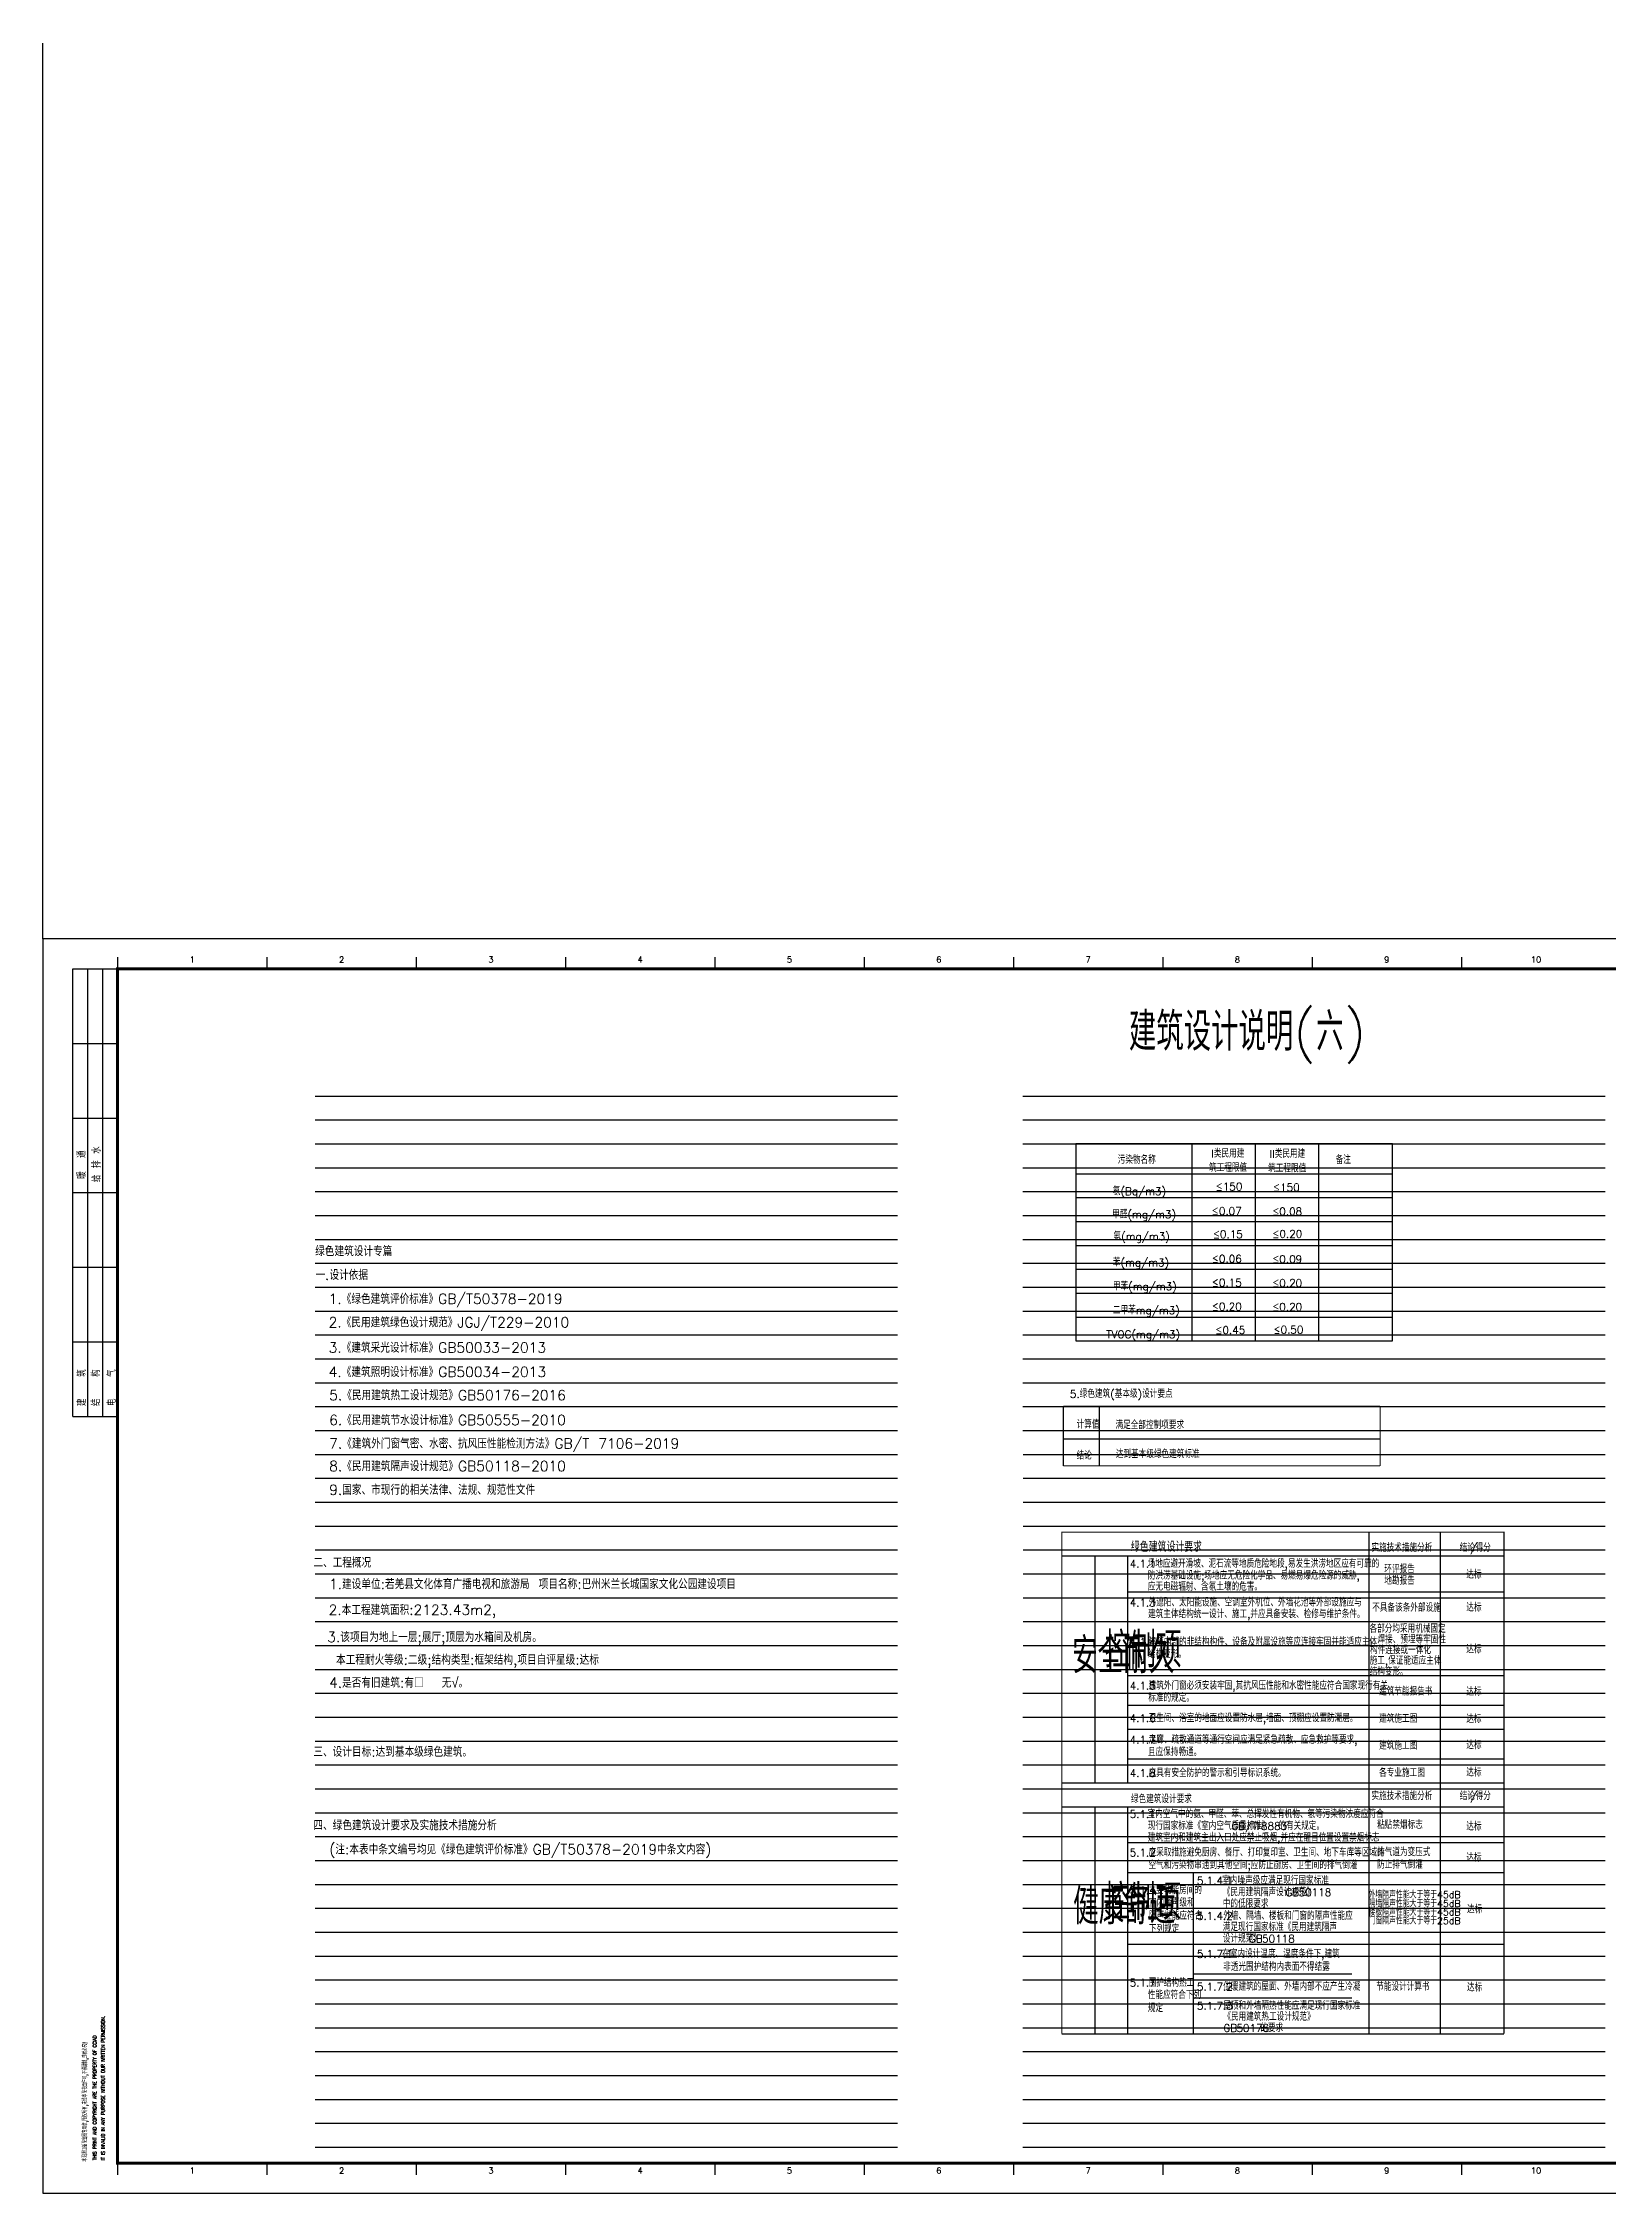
# Model space of a CAD drawing. Header units: inches. Extents: x 0 to 508000, y 0 to 738838.
# Drawn here: x 0 to 52409, y 78738 to 150738 of the extents above; entities that cross this region are included whole.
import ezdxf
from ezdxf.enums import TextEntityAlignment as Align
from ezdxf.lldxf.tags import DXFTag

# ---------------------------------------------------------------- set-up
doc = ezdxf.new("R2010")
doc.units = ezdxf.units.IN
doc.header["$LTSCALE"] = 1000
doc.header["$MEASUREMENT"] = 0
doc.layers.get('0').update_dxf_attribs({"true_color": 0xffffff})
for name, color, linetype, true_color in [('PUB_TAB', 7, 'Continuous', 0xffffff), ('PUB_TEXT', 7, 'Continuous', 0xffffff), ('TK', 7, 'Continuous', 0xffffff), ('ZG-图框层', 4, 'Continuous', 0x00ffff), ('打底线', 7, 'Continuous', 0xffffff)]:
    doc.layers.add(name, color=color, linetype=linetype, true_color=true_color)
doc.styles.add('CCIAD-图框(会签栏)', font='txt.shx', dxfattribs={"height": 0.2, "bigfont": 'gbcbig.shx'})
doc.styles.add('CCIAD-图框(版权说明)', font='SIMPLEX.shx', dxfattribs={"height": 0.2, "bigfont": 'gbcbig.shx'})
doc.styles.add('ISOCP', font='txt.shx', dxfattribs={"height": 0.2, "bigfont": 'gbcbig.shx'})
doc.styles.add('TXTSTY_ANONYMOUS', font='txt.shx', dxfattribs={"height": 0.2, "bigfont": 'gbcbig.shx'})
tags = doc.linetypes.add('DOT2', pattern=[0.125, 0, -0.125]).pattern_tags.tags
tags[6:7] = [DXFTag(74, 4), DXFTag(75, 0), DXFTag(340, '0'), DXFTag(46, 0.0), DXFTag(50, 0.0), DXFTag(44, 0.0), DXFTag(45, 0.0)]
tags[4:5] = [DXFTag(74, 4), DXFTag(75, 0), DXFTag(340, '0'), DXFTag(46, 0.0), DXFTag(50, 0.0), DXFTag(44, 0.0), DXFTag(45, 0.0)]

msp = doc.modelspace()

# ---------------------------------------------------------------- linework, layer by layer
at = {"lineweight": -3}
for p, q in [((0, 120738), (0, 150738)), ((34120, 84073), (48926, 84073))]:
    msp.add_line(p, q, dxfattribs=at)
at = {"layer": 'PUB_TAB', "lineweight": -3}
msp.add_lwpolyline([(34589, 107273), (45195, 107273), (45195, 113873), (34589, 113873)], close=True, dxfattribs=at)
for points in [[(38478, 113873), (38478, 107273)], [(40599, 113873), (40599, 107273)], [(42720, 113873), (42720, 107273)], [(34589, 112873), (45195, 112873)], [(34589, 112073), (45195, 112073)], [(34589, 111273), (45195, 111273)], [(34589, 110473), (45195, 110473)], [(34589, 109673), (45195, 109673)], [(34589, 108873), (45195, 108873)], [(34589, 108073), (45195, 108073)], [(35370, 105090), (35370, 103090)], [(34170, 103990), (44776, 103990)], [(44395, 100873), (44395, 92473)], [(46794, 100873), (46794, 92473)], [(34120, 100073), (48926, 100073)], [(35221, 100073), (35221, 92473)], [(36322, 100073), (36322, 92473)], [(36320, 98873), (48926, 98873)], [(36320, 97873), (48926, 97873)], [(36320, 96073), (48926, 96073)], [(36320, 95073), (48926, 95073)], [(36320, 94273), (48926, 94273)], [(36320, 93273), (48926, 93273)], [(34120, 92473), (48926, 92473)], [(44395, 92473), (44395, 84073)], [(46794, 92473), (46794, 84073)], [(34120, 91673), (48926, 91673)], [(35221, 91673), (35221, 84073)], [(36322, 91673), (36322, 84073)], [(36320, 90473), (48926, 90473)], [(36320, 89473), (48926, 89473)], [(38513, 89473), (38513, 84073)], [(38513, 88273), (43827, 88273)], [(36320, 87073), (48926, 87073)], [(38513, 86073), (43827, 86073)], [(38513, 85273), (43827, 85273)]]:
    msp.add_lwpolyline(points, dxfattribs=at)
at = {"layer": 'PUB_TAB', "lineweight": -3, "const_width": 35.9}
for points in [[(34170, 103090), (34170, 105090)], [(34170, 105090), (44776, 105090)], [(44776, 105090), (44776, 103090)], [(34170, 103090), (44776, 103090)], [(34120, 84073), (34120, 100873), (48926, 100873), (48926, 84073)]]:
    msp.add_lwpolyline(points, dxfattribs=at)
at = {"layer": 'TK', "lineweight": -3}
for p, q in [((1000, 119738), (2500, 119738)), ((1000, 112238), (1000, 119738)), ((1500, 112238), (1500, 119738)), ((2000, 112238), (2000, 119738)), ((2500, 120130), (2500, 119738)), ((2500, 112238), (2500, 119738)), ((7500, 120130), (7500, 119738)), ((12500, 120130), (12500, 119738)), ((17500, 120130), (17500, 119738)), ((22500, 120130), (22500, 119738)), ((27500, 120130), (27500, 119738)), ((32500, 120130), (32500, 119738)), ((37500, 120130), (37500, 119738)), ((42500, 120130), (42500, 119738)), ((47500, 120130), (47500, 119738)), ((1000, 117238), (2500, 117238)), ((1000, 114738), (2500, 114738)), ((1000, 104738), (1000, 112238)), ((1000, 112238), (2500, 112238)), ((1000, 112238), (2500, 112238)), ((1500, 104738), (1500, 112238)), ((2000, 104738), (2000, 112238)), ((2500, 104738), (2500, 112238)), ((1000, 109738), (2500, 109738)), ((1000, 107238), (2500, 107238)), ((1000, 104738), (2500, 104738)), ((2500, 79738), (2500, 79347)), ((7500, 79738), (7500, 79347)), ((12500, 79738), (12500, 79347)), ((17500, 79738), (17500, 79347)), ((22500, 79738), (22500, 79347)), ((27500, 79738), (27500, 79347)), ((32500, 79738), (32500, 79347)), ((37500, 79738), (37500, 79347)), ((42500, 79738), (42500, 79347)), ((47500, 79738), (47500, 79347))]:
    msp.add_line(p, q, dxfattribs=at)
at = {"layer": 'ZG-图框层', "lineweight": -3}
msp.add_lwpolyline([(0, 78738), (89100, 78738), (89100, 120738), (0, 120738)], close=True, dxfattribs=at)
at = {"layer": 'ZG-图框层', "lineweight": -3, "const_width": 100}
msp.add_lwpolyline([(2500, 79738), (88100, 79738), (88100, 119738), (2500, 119738)], close=True, dxfattribs=at)
at = {"layer": '打底线', "color": 252, "linetype": 'DOT2', "lineweight": -3, "ltscale": 2, "true_color": 0x848484}
for p, q in [((9116, 115473), (28615, 115473)), ((32815, 115473), (52314, 115473)), ((9116, 114673), (28615, 114673)), ((32815, 114673), (52314, 114673)), ((9116, 113873), (28615, 113873)), ((32815, 113873), (52314, 113873)), ((9116, 113073), (28615, 113073)), ((32815, 113073), (52314, 113073)), ((9116, 112273), (28615, 112273)), ((32815, 112273), (52314, 112273)), ((9116, 111473), (28615, 111473)), ((32815, 111473), (52314, 111473)), ((9116, 110673), (28615, 110673)), ((32815, 110673), (52314, 110673)), ((9116, 109873), (28615, 109873)), ((32815, 109873), (52314, 109873)), ((9116, 109073), (28615, 109073)), ((32815, 109073), (52314, 109073)), ((9116, 108273), (28615, 108273)), ((32815, 108273), (52314, 108273)), ((9116, 107473), (28615, 107473)), ((32815, 107473), (52314, 107473)), ((9116, 106673), (28615, 106673)), ((32815, 106673), (52314, 106673)), ((9116, 105873), (28615, 105873)), ((32815, 105873), (52314, 105873)), ((9116, 105073), (28615, 105073)), ((32815, 105073), (52314, 105073)), ((9116, 104273), (28615, 104273)), ((32815, 104273), (52314, 104273)), ((9116, 103473), (28615, 103473)), ((32820, 103473), (52319, 103473)), ((9116, 102673), (28615, 102673)), ((32820, 102673), (52319, 102673)), ((9116, 101873), (28615, 101873)), ((32820, 101873), (52319, 101873)), ((9116, 101073), (28615, 101073)), ((32820, 101073), (52319, 101073)), ((9116, 100273), (28615, 100273)), ((32820, 100273), (52319, 100273)), ((9116, 99473), (28615, 99473)), ((32820, 99473), (52319, 99473)), ((9116, 98673), (28615, 98673)), ((32820, 98673), (52319, 98673)), ((9116, 97873), (28615, 97873)), ((32820, 97873), (52319, 97873)), ((9116, 97073), (28615, 97073)), ((32820, 97073), (52319, 97073)), ((9116, 96273), (28615, 96273)), ((32815, 96273), (52314, 96273)), ((9116, 95473), (28615, 95473)), ((32815, 95473), (52314, 95473)), ((9116, 94673), (28615, 94673)), ((32815, 94673), (52314, 94673)), ((9116, 93873), (28615, 93873)), ((32815, 93873), (52314, 93873)), ((9116, 93073), (28615, 93073)), ((32815, 93073), (52314, 93073)), ((9116, 92273), (28615, 92273)), ((32815, 92273), (52314, 92273)), ((9116, 91473), (28615, 91473)), ((32815, 91473), (52314, 91473)), ((9116, 90673), (28615, 90673)), ((32815, 90673), (52314, 90673)), ((9116, 89873), (28615, 89873)), ((32815, 89873), (52314, 89873)), ((9116, 89073), (28615, 89073)), ((32815, 89073), (52314, 89073)), ((9116, 88273), (28615, 88273)), ((32815, 88273), (52314, 88273)), ((9116, 87473), (28615, 87473)), ((32815, 87473), (52314, 87473)), ((9116, 86673), (28615, 86673)), ((32815, 86673), (52314, 86673)), ((9116, 85873), (28615, 85873)), ((32815, 85873), (52314, 85873)), ((9116, 85073), (28615, 85073)), ((32815, 85073), (52314, 85073)), ((9116, 84273), (28615, 84273)), ((32815, 84273), (52314, 84273)), ((9116, 83473), (28615, 83473)), ((32815, 83473), (52314, 83473)), ((9116, 82673), (28615, 82673)), ((32815, 82673), (52314, 82673)), ((9116, 81873), (28615, 81873)), ((32815, 81873), (52314, 81873)), ((9116, 81073), (28615, 81073)), ((32815, 81073), (52314, 81073)), ((9116, 80273), (28615, 80273)), ((32815, 80273), (52314, 80273))]:
    msp.add_line(p, q, dxfattribs=at)

# ---------------------------------------------------------------- texts
at = {"color": 7, "true_color": 0xffffff, "style": 'TXTSTY_ANONYMOUS'}
msp.add_text('建筑设计说明(六)', height=1275, dxfattribs=at).set_placement((36364, 116991))
at = {"style": 'TXTSTY_ANONYMOUS'}
for s, p in [('绿色建筑设计专篇', (9116, 110111)), ('一', (9131, 109316)), ('设计依据', (9592, 109316)), ('.', (9438, 109316)), ('1.《绿色建筑评价标准》GB/T50378-2019', (9566, 108512)), ('2.《民用建筑绿色设计规范》JGJ/T229-2010', (9566, 107727)), ('3.《建筑采光设计标准》GB50033-2013', (9566, 106880)), ('4.《建筑照明设计标准》GB50034-2013', (9567, 106065)), ('5.《民用建筑热工设计规范》GB50176-2016', (9584, 105287)), ('6.《民用建筑节水设计标准》GB50555-2010', (9584, 104453)), ('7.《建筑外门窗气密、水密、抗风压性能检测方法》GB/T 7106-2019', (9584, 103668)), ('8.《民用建筑隔声设计规范》GB50118-2010', (9584, 102912)), ('9.国家、市现行的相关法律、法规、规范性文件', (9584, 102118)), ('二、工程概况', (9055, 99682)), ('三、设计目标:达到基本级绿色建筑。', (9055, 93346)), ('四、绿色建筑设计要求及实施技术措施分析', (9055, 90885)), ('(注:本表中条文编号均见《绿色建筑评价标准》GB/T50378-2019中条文内容)', (9587, 90077))]:
    msp.add_text(s, height=340, dxfattribs=at).set_placement(p)
at = {"color": 2, "true_color": 0xffff00, "style": 'TXTSTY_ANONYMOUS'}
for s, p in [('1.建设单位:若羌县文化体育广播电视和旅游局 项目名称:巴州米兰长城国家文化公园建设项目', (9577, 98962)), ('2.本工程建筑面积:2123.43m2,', (9566, 98098)), ('3.该项目为地上一层;展厅;顶层为水箱间及机房。', (9519, 97187)), ('本工程耐火等级:二级;结构类型:框架结构,项目自评星级:达标', (9814, 96427)), ('4.是否有旧建筑:有□  无√。', (9579, 95660))]:
    msp.add_text(s, height=340, dxfattribs=at).set_placement(p)
at = {"layer": 'PUB_TEXT', "style": 'TXTSTY_ANONYMOUS'}
for s, height, p in [('污染物名称', 255, (35991, 113206)), ('筑工程限值', 255, (39049, 112941)), ('I类民用建', 255, (39125, 113417)), ('筑工程限值', 255, (41028, 112922)), ('II类民用建', 255, (41075, 113408)), ('备注', 255, (43286, 113206)), ('氡(Bq/m3)', 255, (35826, 112158)), ('≤150', 255, (39270, 112314)), ('≤150', 255, (41187, 112286)), ('甲醛(mg/m3)', 255, (35806, 111382)), ('≤0.07', 255, (39137, 111494)), ('≤0.08', 255, (41162, 111481)), ('氨(mg/m3)', 255, (35850, 110644)), ('≤0.15', 255, (39176, 110717)), ('≤0.20', 255, (41165, 110729)), ('苯(mg/m3)', 255, (35831, 109770)), ('≤0.06', 255, (39140, 109896)), ('≤0.09', 255, (41163, 109884)), ('甲苯(mg/m3)', 255, (35831, 108970)), ('≤0.15', 255, (39140, 109096)), ('≤0.20', 255, (41163, 109084)), ('二甲苯mg/m3)', 255, (35831, 108170)), ('≤0.20', 255, (39140, 108296)), ('≤0.20', 255, (41163, 108284)), ('TVOC(mg/m3)', 255, (35609, 107368)), ('≤0.45', 255, (39257, 107507)), ('≤0.50', 255, (41203, 107519)), ('5.绿色建筑(基本级)设计要点', 255, (34391, 105370)), ('计算值', 255, (34613, 104344)), ('满足全部控制项要求', 255, (35916, 104325)), ('结论', 255, (34613, 103303)), ('达到基本级绿色建筑标准', 255, (35927, 103352)), ('绿色建筑设计要求', 297.5, (36434, 100217)), ('实施技术措施分析', 255, (44487, 100217)), ('结论', 255, (47443, 100217)), ('/', 255, (47793, 100217)), ('得分', 255, (47976, 100217)), ('4.1.1', 255, (36392, 99682)), ('场地应避开滑坡、泥石流等地质危险地段,易发生洪涝地区应有可靠的', 255, (36992, 99682)), ('防洪涝基础设施;场地应无危险化学品、易燃易爆危险源的威胁,', 255, (36998, 99286)), ('地勘报告', 255, (44918, 99112)), ('环评报告', 255, (44918, 99501)), ('达标', 255, (47665, 99318)), ('应无电磁辐射、含氡土壤的危害。', 255, (36998, 98915)), ('外遮阳、太阳能设施、空调室外机位、外墙花池等外部设施应与', 255, (37025, 98383)), ('4.1.3', 255, (36392, 98383)), ('建筑主体结构统一设计、施工,并应具备安装、检修与维护条件。', 255, (37008, 97994)), ('不具备该条外部设施', 255, (44515, 98208)), ('达标', 255, (47665, 98214)), ('4.1.4', 255, (36392, 97063)), ('建筑内部的非结构构件、设备及附属设施等应连接牢固并能适应主体', 255, (37025, 97063)), ('各部分均采用机械固定', 255, (44423, 97503)), ('、焊接、预埋等牢固性', 255, (44434, 97145)), ('结构变形。', 255, (37003, 96658)), ('施工,保证能适应主体', 255, (44429, 96436)), ('构件连接或一体化', 255, (44441, 96788)), ('达标', 255, (47665, 96816)), ('4.1.5', 255, (36392, 95598)), ('建筑外门窗必须安装牢固,其抗风压性能和水密性能应符合国家现行有关', 255, (37025, 95598)), ('结构变形。', 255, (44429, 96066)), ('标准的规定。', 255, (37014, 95193)), ('建筑节能报告书', 255, (44745, 95404)), ('达标', 255, (47665, 95396)), ('4.1.6', 255, (36392, 94511)), ('卫生间、浴室的地面应设置防水层,墙面、顶棚应设置防潮层。', 255, (37025, 94511)), ('建筑施工图', 255, (44745, 94492)), ('达标', 255, (47665, 94481)), ('4.1.7', 255, (36392, 93788)), ('且应保持畅通。', 255, (37005, 93374)), ('走廊、疏散通道等通行空间应满足紧急疏散、应急救护等要求,', 255, (37025, 93788)), ('建筑施工图', 255, (44745, 93591)), ('达标', 255, (47665, 93605)), ('4.1.8', 255, (36392, 92672)), ('应具有安全防护的警示和引导标识系统。', 255, (37025, 92672)), ('各专业施工图', 255, (44745, 92679)), ('达标', 255, (47665, 92690)), ('实施技术措施分析', 255, (44487, 91902)), ('结论', 255, (47443, 91903)), ('/', 255, (47793, 91903)), ('得分', 255, (47976, 91903)), ('5.1.1', 255, (36392, 91299)), ('绿色建筑设计要求', 255, (36434, 91799)), ('室内空气中的氨、甲醛、苯、总挥发性有机物、氡等污染物浓度应符合', 255, (36992, 91299)), ('建筑室内和建筑主出入口处应禁止吸烟,并应在醒目位置设置禁烟标志', 255, (36999, 90510)), ('现行国家标准《室内空气质量标准》', 255, (36999, 90903)), ('GB/T', 255, (39799, 90903)), ('18883', 255, (40571, 90903)), ('的有关规定。', 255, (41371, 90903)), ('粘贴禁烟标志', 255, (44678, 90936)), ('达标', 255, (47665, 90880)), ('5.1.2', 255, (36392, 90011)), ('应采取措施避免厨房、餐厅、打印复印室、卫生间、地下车库等区域的', 255, (37025, 90011)), ('排气道为变压式', 255, (44678, 90022)), ('达标', 255, (47665, 89837)), ('空气和污染物串通到其他空间;应防止厨房、卫生间的排气倒灌', 255, (37023, 89588)), ('5.1.4.1', 255, (38642, 89072)), ('室内噪声级应满足现行国家标准', 255, (39492, 89072)), ('防止排气倒灌', 255, (44678, 89603)), ('5.1.4', 255, (36392, 88748)), ('主要功能房间的', 255, (37025, 88748)), ('室内噪声级和', 255, (37037, 88330)), ('中的低限要求', 255, (39510, 88299)), ('《民用建筑隔声设计规范》', 255, (39510, 88680)), ('GB', 255, (41610, 88680)), ('50118', 255, (42048, 88680)), ('外墙隔声性能大于等于45dB', 229.5, (44391, 88613)), ('隔墙隔声性能大于等于45dB', 229.5, (44391, 88317)), ('隔声性能应符合', 255, (37037, 87894)), ('5.1.4.2', 255, (38642, 87890)), ('外墙、隔墙、楼板和门窗的隔声性能应', 255, (39526, 87890)), ('楼板隔声性能大于等于45dB', 229.5, (44391, 88030)), ('门窗隔声性能大于等于25dB', 229.5, (44391, 87740)), ('达标', 255, (47687, 88104)), ('下列规定', 255, (37037, 87447)), ('满足现行国家标准《民用建筑隔声', 255, (39510, 87514)), ('设计规范》', 255, (39510, 87126)), ('GB', 255, (40385, 87126)), ('50118', 255, (40824, 87126)), ('5.1.7.1', 255, (38642, 86617)), ('在室内设计温度、湿度条件下,建筑', 255, (39492, 86617)), ('非透光围护结构内表面不得结露', 255, (39523, 86182)), ('5.1.7', 255, (36392, 85650)), ('围护结构热工', 255, (37025, 85650)), ('5.1.7.2', 255, (38642, 85518)), ('供暖建筑的屋面、外墙内部不应产生冷凝', 255, (39526, 85518)), ('节能设计计算书', 255, (44648, 85514)), ('达标', 255, (47687, 85490)), ('性能应符合下列', 255, (36998, 85240)), ('规定', 255, (36998, 84800)), ('5.1.7.3', 255, (38642, 84879)), ('屋顶和外墙隔热性能应满足现行国家标准', 255, (39526, 84879)), ('GB', 255, (39529, 84134)), ('《民用建筑热工设计规范》', 255, (39529, 84510)), ('50176', 255, (39967, 84134)), ('的要求', 255, (40767, 84134))]:
    msp.add_text(s, height=height, dxfattribs=at).set_placement(p)
at = {"layer": 'PUB_TEXT', "color": 2, "true_color": 0xffff00, "style": 'TXTSTY_ANONYMOUS'}
for s, p in [('安全耐久', (34463, 96144)), ('控制项', (35558, 96334)), ('健康舒适', (34498, 87738)), ('控制项', (35545, 87884))]:
    msp.add_text(s, height=1190, dxfattribs=at).set_placement(p)
at = {"layer": 'TK', "style": 'ISOCP'}
for s, p in [('1', (5000, 120042)), ('2', (10000, 120042)), ('3', (15000, 120042)), ('4', (20000, 120042)), ('5', (25000, 120042)), ('6', (30000, 120042)), ('7', (35000, 120042)), ('8', (40000, 120042)), ('9', (45000, 120042)), ('10', (50000, 120042)), ('1', (5000, 79488)), ('2', (10000, 79488)), ('3', (15000, 79488)), ('4', (20000, 79488)), ('5', (25000, 79488)), ('6', (30000, 79488)), ('7', (35000, 79488)), ('8', (40000, 79488)), ('9', (45000, 79488)), ('10', (50000, 79488))]:
    msp.add_text(s, height=200, dxfattribs=at).set_placement(p, align=Align.MIDDLE_CENTER)
at = {"layer": 'TK', "style": 'CCIAD-图框(会签栏)'}
for s, p in [('暖  通', (1427, 112704)), ('给 排 水', (1927, 112594)), ('建   筑', (1435, 105094)), ('结   构', (1909, 105094)), ('电   气', (2435, 105094))]:
    msp.add_text(s, height=250, rotation=90, dxfattribs=at).set_placement(p)
at = {"layer": 'TK', "style": 'CCIAD-图框(版权说明)', "width": 0.8}
for s, height, p in [('THIS PRINT AND COPYRIGHT ARE THE PROPERTY OF CCIAD ', 120, (1790, 79830)), ('IT IS INVALID IN ANY PURPOSE WITHOUT OUR WRITTEN PERMISSION.', 120, (2071, 79830)), ('本图须加盖院出图专用章,版权所有,未经本院书面许可,不得翻制,违者必究!', 150, (1478, 79787))]:
    msp.add_text(s, height=height, rotation=90, dxfattribs=at).set_placement(p)

doc.saveas('drawing.dxf')
